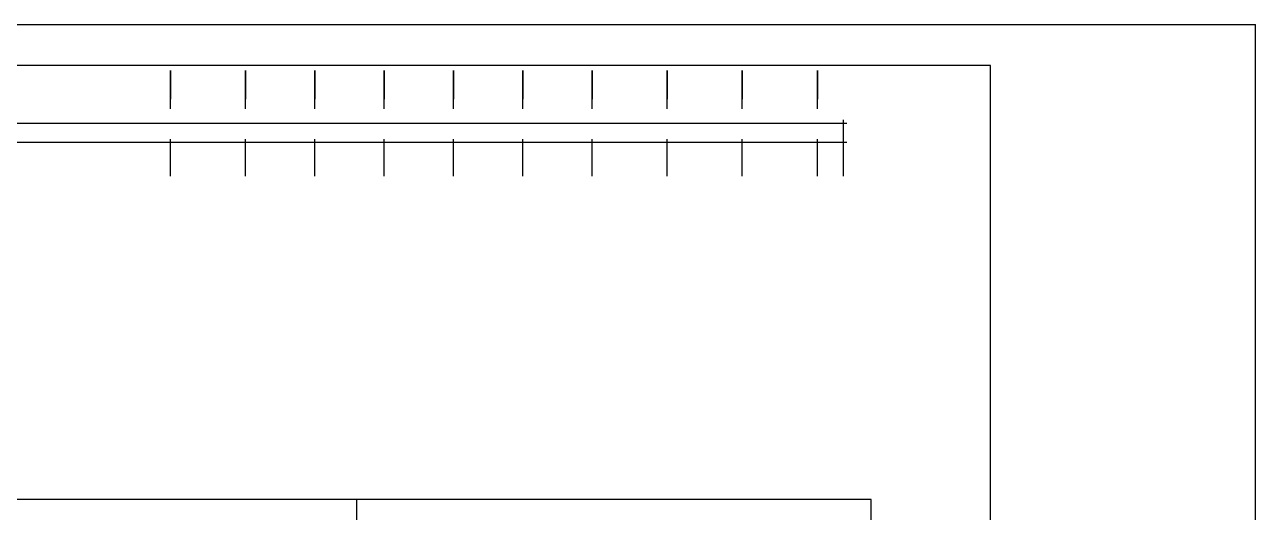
# Model space of a CAD drawing. Header units: millimetres. Extents: x -167342 to 210257, y -148500 to 0.
# Drawn here: x 82415 to 210257, y -50665 to 0 of the extents above; entities that cross this region are included whole.
import ezdxf

# ---------------------------------------------------------------- set-up
doc = ezdxf.new("R2010")
doc.units = ezdxf.units.MM
doc.layers.add('CONTROL_SIMPLIFIED', color=7, linetype='Continuous')

msp = doc.modelspace()

# ---------------------------------------------------------------- linework, layer by layer
at = {"layer": 'CONTROL_SIMPLIFIED'}
for p, q in [((167457, -15757, 0), (167457, -9882, 0)), ((167832, -10257, 0), (20382, -10257, 0)), ((97932, -12257, 0), (81582, -12257, 0)), ((105732, -12257, 0), (97182, -12257, 0)), ((97557, -15757, 0), (97557, -11882, 0)), ((97557, -15757, 0), (97557, -11882, 0)), ((112932, -12257, 0), (104982, -12257, 0)), ((105357, -15757, 0), (105357, -11882, 0)), ((105357, -15757, 0), (105357, -11882, 0)), ((120132, -12257, 0), (112182, -12257, 0)), ((112557, -15757, 0), (112557, -11882, 0)), ((112557, -15757, 0), (112557, -11882, 0)), ((127332, -12257, 0), (119382, -12257, 0)), ((119757, -15757, 0), (119757, -11882, 0)), ((119757, -15757, 0), (119757, -11882, 0)), ((134532, -12257, 0), (126582, -12257, 0)), ((126957, -15757, 0), (126957, -11882, 0)), ((126957, -15757, 0), (126957, -11882, 0)), ((141732, -12257, 0), (133782, -12257, 0)), ((134157, -15757, 0), (134157, -11882, 0)), ((134157, -15757, 0), (134157, -11882, 0)), ((149532, -12257, 0), (140982, -12257, 0)), ((141357, -15757, 0), (141357, -11882, 0)), ((141357, -15757, 0), (141357, -11882, 0)), ((157332, -12257, 0), (148782, -12257, 0)), ((149157, -15757, 0), (149157, -11882, 0)), ((149157, -15757, 0), (149157, -11882, 0)), ((165132, -12257, 0), (156582, -12257, 0)), ((156957, -15757, 0), (156957, -11882, 0)), ((156957, -15757, 0), (156957, -11882, 0)), ((167832, -12257, 0), (164382, -12257, 0)), ((164757, -15757, 0), (164757, -11882, 0)), ((164757, -15757, 0), (164757, -11882, 0)), ((167457, -15757, 0), (167457, -11882, 0))]:
    msp.add_line(p, q, dxfattribs=at)
for points in [[(210257, -148500), (7, -148500), (7, 0), (210257, 0)], [(210257, -148500), (210257, 0)], [(97557, -8756), (97557, -4756), (97557, -7756)], [(105357, -8756), (105357, -4756), (105357, -7756)], [(112557, -8756), (112557, -4756), (112557, -7756)], [(119757, -8756), (119757, -4756), (119757, -7756)], [(126957, -8756), (126957, -4756), (126957, -7756)], [(134157, -8756), (134157, -4756), (134157, -7756)], [(141357, -8756), (141357, -4756), (141357, -7756)], [(149157, -8756), (149157, -4756), (149157, -7756)], [(156957, -8756), (156957, -4756), (156957, -7756)], [(164757, -8756), (164757, -4756), (164757, -7756)]]:
    msp.add_lwpolyline(points, dxfattribs=at)
for points in [[(7757, -144250), (182757, -144250), (182757, -4250), (7757, -4250)], [(18926, -118638), (116918, -118638), (116918, -49344), (18926, -49344)], [(72345, -118638), (170337, -118638), (170337, -49344), (72345, -49344)]]:
    msp.add_lwpolyline(points, close=True, dxfattribs=at)

doc.saveas('drawing.dxf')
